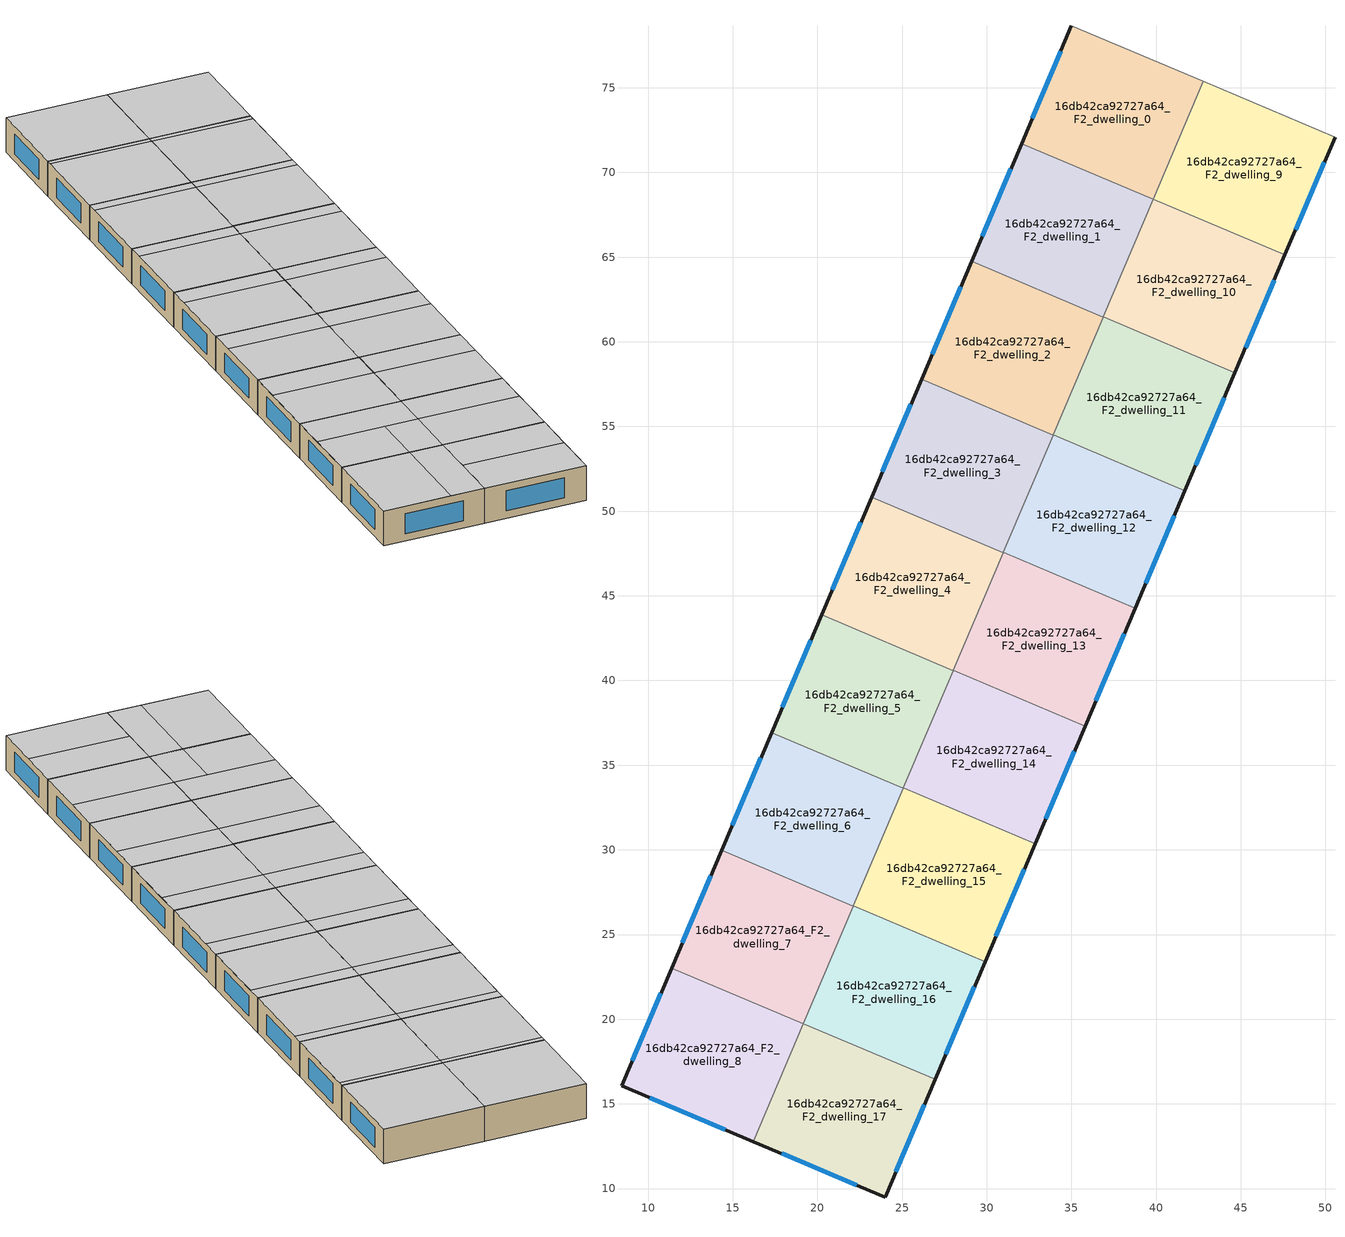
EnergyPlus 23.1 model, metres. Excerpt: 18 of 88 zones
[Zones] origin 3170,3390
16db42ca92727a64_F2_dwelling_0
 floor to 16db42ca92727a64_F1_dwelling_0 (EU_floor_Construction): 42.78,75.37 39.83,68.41 32.06,71.7 35.01,78.65 z6
 wall outside (EU_wall_Construction): 35.01,78.65 32.06,71.7 z6:9
 wall adiabatic (EU_wall_Construction): 42.78,75.37 35.01,78.65 z6:9
 wall to 16db42ca92727a64_F2_dwelling_1 (EU_wall_Construction): 32.06,71.7 39.83,68.41 z6:9
 wall to 16db42ca92727a64_F2_dwelling_9 (EU_wall_Construction): 39.84,68.43 42.78,75.37 z6:9
 wall to 16db42ca92727a64_F2_dwelling_10 (EU_wall_Construction): 39.83,68.41 39.84,68.43 z6:9
 window (EU_Window_Construction): 34.37,77.16 32.69,73.19 z6.64:8.36
 ceiling adiabatic (EU_roof_Construction): 39.83,68.41 42.78,75.37 35.01,78.65 32.06,71.7 z9
16db42ca92727a64_F2_dwelling_1
 floor to 16db42ca92727a64_F1_dwelling_1 (EU_floor_Construction): 39.83,68.41 36.88,61.45 29.1,64.75 32.06,71.7 z6
 wall outside (EU_wall_Construction): 32.06,71.7 29.1,64.75 z6:9
 wall to 16db42ca92727a64_F2_dwelling_2 (EU_wall_Construction): 29.1,64.75 36.88,61.45 z6:9
 wall to 16db42ca92727a64_F2_dwelling_10 (EU_wall_Construction): 36.89,61.47 39.83,68.41 z6:9
 wall to 16db42ca92727a64_F2_dwelling_11 (EU_wall_Construction): 36.88,61.45 36.89,61.47 z6:9
 window (EU_Window_Construction): 31.42,70.21 29.73,66.24 z6.64:8.36
 ceiling to 16db42ca92727a64_F3_dwelling_3 (EU_floor_Construction): 36.88,61.45 39.66,68.01 31.89,71.3 29.1,64.75 z9
 ceiling to 16db42ca92727a64_F3_dwelling_1 (EU_floor_Construction): 39.66,68.01 39.83,68.41 32.06,71.7 31.89,71.3 z9
16db42ca92727a64_F2_dwelling_10
 floor to 16db42ca92727a64_F1_dwelling_10 (EU_floor_Construction): 47.61,65.13 44.66,58.17 36.89,61.47 39.84,68.43 z6
 wall outside (EU_wall_Construction): 44.66,58.17 47.61,65.13 z6:9
 wall to 16db42ca92727a64_F2_dwelling_9 (EU_wall_Construction): 47.61,65.13 39.84,68.43 z6:9
 wall to 16db42ca92727a64_F2_dwelling_11 (EU_wall_Construction): 36.89,61.47 44.66,58.17 z6:9
 window (EU_Window_Construction): 45.29,59.66 46.98,63.64 z6.64:8.36
 ceiling to 16db42ca92727a64_F3_dwelling_2 (EU_floor_Construction): 44.66,58.17 47.43,64.71 39.66,68.01 36.89,61.47 z9
 ceiling to 16db42ca92727a64_F3_dwelling_0 (EU_floor_Construction): 47.43,64.71 47.61,65.13 39.85,68.42 39.67,68 z9
16db42ca92727a64_F2_dwelling_11
 floor to 16db42ca92727a64_F1_dwelling_11 (EU_floor_Construction): 44.66,58.17 41.71,51.22 33.93,54.52 36.89,61.47 z6
 wall outside (EU_wall_Construction): 41.71,51.22 44.66,58.17 z6:9
 wall to 16db42ca92727a64_F2_dwelling_12 (EU_wall_Construction): 33.93,54.52 41.71,51.22 z6:9
 wall to 16db42ca92727a64_F2_dwelling_2 (EU_wall_Construction): 36.87,61.45 33.93,54.52 z6:9
 window (EU_Window_Construction): 42.34,52.71 44.03,56.68 z6.64:8.36
 ceiling to 16db42ca92727a64_F3_dwelling_4 (EU_floor_Construction): 41.71,51.22 44.31,57.34 36.53,60.64 33.93,54.52 z9
 ceiling to 16db42ca92727a64_F3_dwelling_2 (EU_floor_Construction): 44.31,57.34 44.66,58.17 36.89,61.47 36.53,60.64 z9
16db42ca92727a64_F2_dwelling_12
 floor to 16db42ca92727a64_F1_dwelling_12 (EU_floor_Construction): 41.71,51.22 38.76,44.26 30.98,47.56 33.93,54.52 z6
 wall outside (EU_wall_Construction): 38.76,44.26 41.71,51.22 z6:9
 wall to 16db42ca92727a64_F2_dwelling_13 (EU_wall_Construction): 30.98,47.56 38.76,44.26 z6:9
 wall to 16db42ca92727a64_F2_dwelling_3 (EU_wall_Construction): 33.92,54.49 30.98,47.56 z6:9
 wall to 16db42ca92727a64_F2_dwelling_2 (EU_wall_Construction): 33.93,54.52 33.92,54.49 z6:9
 window (EU_Window_Construction): 39.39,45.75 41.08,49.73 z6.64:8.36
 ceiling to 16db42ca92727a64_F3_dwelling_6 (EU_floor_Construction): 38.76,44.26 41.18,49.98 33.41,53.28 30.98,47.56 z9
 ceiling to 16db42ca92727a64_F3_dwelling_4 (EU_floor_Construction): 41.18,49.98 41.71,51.22 33.93,54.52 33.41,53.28 z9
16db42ca92727a64_F2_dwelling_13
 floor to 16db42ca92727a64_F1_dwelling_13 (EU_floor_Construction): 38.76,44.26 35.8,37.31 28.03,40.61 30.98,47.56 z6
 wall outside (EU_wall_Construction): 35.8,37.31 38.76,44.26 z6:9
 wall to 16db42ca92727a64_F2_dwelling_14 (EU_wall_Construction): 28.03,40.61 35.8,37.31 z6:9
 wall to 16db42ca92727a64_F2_dwelling_4 (EU_wall_Construction): 30.97,47.54 28.03,40.61 z6:9
 wall to 16db42ca92727a64_F2_dwelling_3 (EU_wall_Construction): 30.98,47.56 30.97,47.54 z6:9
 window (EU_Window_Construction): 36.44,38.8 38.12,42.77 z6.64:8.36
 ceiling to 16db42ca92727a64_F3_dwelling_8 (EU_floor_Construction): 35.8,37.31 38.06,42.61 30.28,45.91 28.03,40.61 z9
 ceiling to 16db42ca92727a64_F3_dwelling_6 (EU_floor_Construction): 38.06,42.61 38.76,44.26 30.98,47.56 30.28,45.91 z9
16db42ca92727a64_F2_dwelling_14
 floor to 16db42ca92727a64_F1_dwelling_14 (EU_floor_Construction): 35.8,37.31 32.85,30.35 25.08,33.65 28.03,40.61 z6
 wall outside (EU_wall_Construction): 32.85,30.35 35.8,37.31 z6:9
 wall to 16db42ca92727a64_F2_dwelling_15 (EU_wall_Construction): 25.08,33.65 32.85,30.35 z6:9
 wall to 16db42ca92727a64_F2_dwelling_5 (EU_wall_Construction): 28.02,40.58 25.08,33.65 z6:9
 wall to 16db42ca92727a64_F2_dwelling_4 (EU_wall_Construction): 28.03,40.61 28.02,40.58 z6:9
 window (EU_Window_Construction): 33.49,31.84 35.17,35.82 z6.64:8.36
 ceiling to 16db42ca92727a64_F3_dwelling_10 (EU_floor_Construction): 32.85,30.35 34.93,35.25 27.16,38.55 25.08,33.65 z9
 ceiling to 16db42ca92727a64_F3_dwelling_8 (EU_floor_Construction): 34.93,35.25 35.8,37.31 28.03,40.61 27.16,38.55 z9
16db42ca92727a64_F2_dwelling_15
 floor to 16db42ca92727a64_F1_dwelling_15 (EU_floor_Construction): 32.85,30.35 29.9,23.4 22.13,26.7 25.08,33.65 z6
 wall outside (EU_wall_Construction): 29.9,23.4 32.85,30.35 z6:9
 wall to 16db42ca92727a64_F2_dwelling_16 (EU_wall_Construction): 22.13,26.7 29.9,23.4 z6:9
 wall to 16db42ca92727a64_F2_dwelling_6 (EU_wall_Construction): 25.07,33.63 22.13,26.7 z6:9
 wall to 16db42ca92727a64_F2_dwelling_5 (EU_wall_Construction): 25.08,33.65 25.07,33.63 z6:9
 window (EU_Window_Construction): 30.53,24.89 32.22,28.86 z6.64:8.36
 ceiling to 16db42ca92727a64_F3_dwelling_12 (EU_floor_Construction): 29.9,23.4 31.81,27.89 24.03,31.18 22.13,26.7 z9
 ceiling to 16db42ca92727a64_F3_dwelling_10 (EU_floor_Construction): 31.81,27.89 32.85,30.35 25.08,33.65 24.03,31.18 z9
16db42ca92727a64_F2_dwelling_16
 floor to 16db42ca92727a64_F1_dwelling_16 (EU_floor_Construction): 29.9,23.4 26.95,16.44 19.18,19.74 22.13,26.7 z6
 wall outside (EU_wall_Construction): 26.95,16.44 29.9,23.4 z6:9
 wall to 16db42ca92727a64_F2_dwelling_17 (EU_wall_Construction): 19.18,19.74 26.95,16.44 z6:9
 wall to 16db42ca92727a64_F2_dwelling_7 (EU_wall_Construction): 22.12,26.67 19.18,19.74 z6:9
 wall to 16db42ca92727a64_F2_dwelling_6 (EU_wall_Construction): 22.13,26.7 22.12,26.67 z6:9
 window (EU_Window_Construction): 27.58,17.93 29.27,21.91 z6.64:8.36
 ceiling to 16db42ca92727a64_F3_dwelling_14 (EU_floor_Construction): 26.95,16.44 28.68,20.52 20.91,23.82 19.18,19.74 z9
 ceiling to 16db42ca92727a64_F3_dwelling_12 (EU_floor_Construction): 28.68,20.52 29.9,23.4 22.13,26.7 20.91,23.82 z9
16db42ca92727a64_F2_dwelling_17
 floor to 16db42ca92727a64_F1_dwelling_17 (EU_floor_Construction): 26.95,16.44 24,9.5 16.22,12.78 19.18,19.74 z6
 wall outside (EU_wall_Construction): 16.22,12.78 24,9.5 26.95,16.44 z6:9
 wall to 16db42ca92727a64_F2_dwelling_8 (EU_wall_Construction): 19.17,19.72 16.22,12.78 z6:9
 wall to 16db42ca92727a64_F2_dwelling_7 (EU_wall_Construction): 19.18,19.74 19.17,19.72 z6:9
 window (EU_Window_Construction): 24.63,10.99 26.32,14.95 / 17.89,12.07 22.34,10.2 z6.64:8.36
 ceiling to 16db42ca92727a64_F3_dwelling_15 (EU_floor_Construction): 24,9.5 25.56,13.16 17.78,16.46 16.22,12.78 z9
 ceiling to 16db42ca92727a64_F3_dwelling_14 (EU_floor_Construction): 25.56,13.16 26.95,16.44 19.18,19.74 17.78,16.46 z9
16db42ca92727a64_F2_dwelling_2
 floor to 16db42ca92727a64_F1_dwelling_2 (EU_floor_Construction): 36.88,61.45 33.92,54.49 26.15,57.79 29.1,64.75 z6
 wall outside (EU_wall_Construction): 29.1,64.75 26.15,57.79 z6:9
 wall to 16db42ca92727a64_F2_dwelling_3 (EU_wall_Construction): 26.15,57.79 33.92,54.49 z6:9
 window (EU_Window_Construction): 28.47,63.26 26.78,59.28 z6.64:8.36
 ceiling adiabatic (EU_roof_Construction): 33.92,54.49 36.53,60.64 28.76,63.94 26.15,57.79 z9
 ceiling to 16db42ca92727a64_F3_dwelling_3 (EU_floor_Construction): 36.53,60.64 36.88,61.45 29.1,64.75 28.76,63.94 z9
16db42ca92727a64_F2_dwelling_3
 floor to 16db42ca92727a64_F1_dwelling_3 (EU_floor_Construction): 33.92,54.49 30.97,47.54 23.2,50.83 26.15,57.79 z6
 wall outside (EU_wall_Construction): 26.15,57.79 23.2,50.83 z6:9
 wall to 16db42ca92727a64_F2_dwelling_4 (EU_wall_Construction): 23.2,50.83 30.97,47.54 z6:9
 window (EU_Window_Construction): 25.52,56.3 23.83,52.32 z6.64:8.36
 ceiling to 16db42ca92727a64_F3_dwelling_7 (EU_floor_Construction): 30.97,47.54 33.41,53.28 25.63,56.58 23.2,50.83 z9
 ceiling adiabatic (EU_roof_Construction): 33.41,53.28 33.92,54.49 26.15,57.79 25.63,56.58 z9
16db42ca92727a64_F2_dwelling_4
 floor to 16db42ca92727a64_F1_dwelling_4 (EU_floor_Construction): 30.97,47.54 28.02,40.58 20.24,43.88 23.2,50.83 z6
 wall outside (EU_wall_Construction): 23.2,50.83 20.24,43.88 z6:9
 wall to 16db42ca92727a64_F2_dwelling_5 (EU_wall_Construction): 20.24,43.88 28.02,40.58 z6:9
 window (EU_Window_Construction): 22.56,49.35 20.88,45.37 z6.64:8.36
 ceiling to 16db42ca92727a64_F3_dwelling_9 (EU_floor_Construction): 28.02,40.58 30.28,45.91 22.51,49.21 20.24,43.88 z9
 ceiling to 16db42ca92727a64_F3_dwelling_7 (EU_floor_Construction): 30.28,45.91 30.97,47.54 23.2,50.83 22.51,49.21 z9
16db42ca92727a64_F2_dwelling_5
 floor to 16db42ca92727a64_F1_dwelling_5 (EU_floor_Construction): 28.02,40.58 25.07,33.62 17.29,36.92 20.24,43.88 z6
 wall outside (EU_wall_Construction): 20.24,43.88 17.29,36.92 z6:9
 wall to 16db42ca92727a64_F2_dwelling_6 (EU_wall_Construction): 17.29,36.92 25.07,33.62 z6:9
 window (EU_Window_Construction): 19.61,42.39 17.92,38.41 z6.64:8.36
 ceiling to 16db42ca92727a64_F3_dwelling_11 (EU_floor_Construction): 25.07,33.63 27.16,38.55 19.38,41.85 17.29,36.92 z9
 ceiling to 16db42ca92727a64_F3_dwelling_9 (EU_floor_Construction): 27.16,38.55 28.02,40.58 20.24,43.88 19.38,41.85 z9
16db42ca92727a64_F2_dwelling_6
 floor to 16db42ca92727a64_F1_dwelling_6 (EU_floor_Construction): 25.07,33.62 22.12,26.67 14.34,29.97 17.29,36.92 z6
 wall outside (EU_wall_Construction): 17.29,36.92 14.34,29.97 z6:9
 wall to 16db42ca92727a64_F2_dwelling_7 (EU_wall_Construction): 14.34,29.97 22.12,26.67 z6:9
 window (EU_Window_Construction): 16.66,35.44 14.97,31.46 z6.64:8.36
 ceiling to 16db42ca92727a64_F3_dwelling_11 (EU_floor_Construction): 24.03,31.18 25.07,33.63 17.29,36.92 16.26,34.48 z9
 ceiling adiabatic (EU_roof_Construction): 22.12,26.67 24.03,31.18 16.26,34.48 14.34,29.97 z9
16db42ca92727a64_F2_dwelling_7
 floor to 16db42ca92727a64_F1_dwelling_7 (EU_floor_Construction): 22.12,26.67 19.17,19.72 11.39,23.02 14.34,29.97 z6
 wall outside (EU_wall_Construction): 14.34,29.97 11.39,23.02 z6:9
 wall to 16db42ca92727a64_F2_dwelling_8 (EU_wall_Construction): 11.39,23.02 19.17,19.72 z6:9
 window (EU_Window_Construction): 13.71,28.48 12.02,24.51 z6.64:8.36
 ceiling to 16db42ca92727a64_F3_dwelling_13 (EU_floor_Construction): 20.91,23.82 22.12,26.67 14.34,29.97 13.13,27.12 z9
 ceiling to 16db42ca92727a64_F3_dwelling_16 (EU_floor_Construction): 16.57,20.82 18.31,24.92 13.13,27.12 11.39,23.02 z9
 ceiling to 16db42ca92727a64_F3_dwelling_15 (EU_floor_Construction): 19.17,19.72 20.91,23.82 18.31,24.92 16.57,20.82 z9
16db42ca92727a64_F2_dwelling_8
 floor to 16db42ca92727a64_F1_dwelling_8 (EU_floor_Construction): 19.17,19.72 16.22,12.78 8.43,16.06 11.39,23.02 z6
 wall outside (EU_wall_Construction): 11.39,23.02 8.43,16.06 16.22,12.78 z6:9
 window (EU_Window_Construction): 10.1,15.35 14.55,13.48 / 10.76,21.53 9.07,17.55 z6.64:8.36
 ceiling to 16db42ca92727a64_F3_dwelling_16 (EU_floor_Construction): 13.62,13.87 16.57,20.82 11.39,23.02 8.43,16.06 z9
 ceiling to 16db42ca92727a64_F3_dwelling_15 (EU_floor_Construction): 16.22,12.78 19.17,19.72 16.57,20.82 13.62,13.87 z9
16db42ca92727a64_F2_dwelling_9
 floor to 16db42ca92727a64_F1_dwelling_9 (EU_floor_Construction): 50.57,72.09 47.61,65.13 39.84,68.43 42.78,75.37 z6
 wall outside (EU_wall_Construction): 47.61,65.13 50.57,72.09 z6:9
 wall adiabatic (EU_wall_Construction): 50.57,72.09 42.78,75.37 z6:9
 window (EU_Window_Construction): 48.24,66.62 49.93,70.6 z6.64:8.36
 ceiling to 16db42ca92727a64_F3_dwelling_0 (EU_floor_Construction): 47.61,65.13 50.57,72.09 42.8,75.37 39.85,68.42 z9
 ceiling adiabatic (EU_roof_Construction): 39.85,68.42 42.8,75.37 42.78,75.37 39.84,68.43 z9
[Building]
EU S2 Campaign: North Axis=0; Terrain=City; Solar Distribution=FullExterior
[Site:Location]
Yerevan-Zvartnots.Intl.AP: Latitude=40.15; Longitude=44.383; Time Zone=4; Elevation=854
[SizingPeriod:WeatherFileDays]
AnnualSizingPeriod: Begin Month=1; Begin Day of Month=1; End Month=12; End Day of Month=31; Day of Week for Start Day=Monday; Use Weather File Daylight Saving Period=No; Use Weather File Rain and Snow Indicators=No
[MATERIAL]
EU_InternalMass_Material: Roughness=MediumRough; Thickness=0.1; Conductivity=1; Density=1800; Specific Heat=900; Thermal Absorptance=0.9; Solar Absorptance=0.7; Visible Absorptance=0.7
[MATERIAL:NOMASS] Roughness=MediumRough; Thermal Absorptance=0.9; Solar Absorptance=0.7; Visible Absorptance=0.7
Name | Thermal Resistance
EU_wall_NoMass | 1.05043
EU_roof_NoMass | 1.45357
EU_floor_NoMass | 0.478065
[WINDOWMATERIAL:SIMPLEGLAZINGSYSTEM]
EU_Window_SimpleGlazing: UFactor=2.5566; Solar Heat Gain Coefficient=0.75; Visible Transmittance=0.75
[CONSTRUCTION]
EU_wall_Construction: EU_wall_NoMass
EU_roof_Construction: EU_roof_NoMass
EU_floor_Construction: EU_floor_NoMass
EU_Window_Construction: EU_Window_SimpleGlazing
EU_InternalMass_Construction: EU_InternalMass_Material
[ZONE] Type=1; Multiplier=1; Ceiling Height=autocalculate; Floor Area=autocalculate; Part of Total Floor Area=Yes
Name | Volume
16db42ca92727a64_F2_dwelling_0 | 191.424
16db42ca92727a64_F2_dwelling_1; 16db42ca92727a64_F2_dwelling_10; 16db42ca92727a64_F2_dwelling_13 | 191.426
16db42ca92727a64_F2_dwelling_11 | 191.418
16db42ca92727a64_F2_dwelling_12; 16db42ca92727a64_F2_dwelling_16 | 191.442
16db42ca92727a64_F2_dwelling_14 | 191.42
16db42ca92727a64_F2_dwelling_15 | 191.427
16db42ca92727a64_F2_dwelling_17 | 191.421
16db42ca92727a64_F2_dwelling_2 | 191.446
16db42ca92727a64_F2_dwelling_3; 16db42ca92727a64_F2_dwelling_9 | 191.436
16db42ca92727a64_F2_dwelling_4; 16db42ca92727a64_F2_dwelling_8 | 191.444
16db42ca92727a64_F2_dwelling_5 | 191.456
16db42ca92727a64_F2_dwelling_6 | 191.448
16db42ca92727a64_F2_dwelling_7 | 191.413
[INTERNALMASS] Construction=EU_InternalMass_Construction
Name | Zone or ZoneList | Surface Area
16db42ca92727a64_F2_dwelling_0_EU_InternalMass | 16db42ca92727a64_F2_dwelling_0 | 63.8079
16db42ca92727a64_F2_dwelling_1_EU_InternalMass | 16db42ca92727a64_F2_dwelling_1 | 63.8088
16db42ca92727a64_F2_dwelling_2_EU_InternalMass | 16db42ca92727a64_F2_dwelling_2 | 63.8152
16db42ca92727a64_F2_dwelling_3_EU_InternalMass | 16db42ca92727a64_F2_dwelling_3 | 63.8122
16db42ca92727a64_F2_dwelling_4_EU_InternalMass | 16db42ca92727a64_F2_dwelling_4 | 63.8149
16db42ca92727a64_F2_dwelling_5_EU_InternalMass | 16db42ca92727a64_F2_dwelling_5 | 63.8186
16db42ca92727a64_F2_dwelling_6_EU_InternalMass | 16db42ca92727a64_F2_dwelling_6 | 63.8159
16db42ca92727a64_F2_dwelling_7_EU_InternalMass | 16db42ca92727a64_F2_dwelling_7 | 63.8042
16db42ca92727a64_F2_dwelling_8_EU_InternalMass | 16db42ca92727a64_F2_dwelling_8 | 63.8146
16db42ca92727a64_F2_dwelling_9_EU_InternalMass | 16db42ca92727a64_F2_dwelling_9 | 63.8123
16db42ca92727a64_F2_dwelling_10_EU_InternalMass | 16db42ca92727a64_F2_dwelling_10 | 63.8086
16db42ca92727a64_F2_dwelling_11_EU_InternalMass | 16db42ca92727a64_F2_dwelling_11 | 63.8062
16db42ca92727a64_F2_dwelling_12_EU_InternalMass | 16db42ca92727a64_F2_dwelling_12 | 63.814
16db42ca92727a64_F2_dwelling_13_EU_InternalMass | 16db42ca92727a64_F2_dwelling_13 | 63.8086
16db42ca92727a64_F2_dwelling_14_EU_InternalMass | 16db42ca92727a64_F2_dwelling_14 | 63.8068
16db42ca92727a64_F2_dwelling_15_EU_InternalMass | 16db42ca92727a64_F2_dwelling_15 | 63.8086
16db42ca92727a64_F2_dwelling_16_EU_InternalMass | 16db42ca92727a64_F2_dwelling_16 | 63.814
16db42ca92727a64_F2_dwelling_17_EU_InternalMass | 16db42ca92727a64_F2_dwelling_17 | 63.807
[OTHEREQUIPMENT] Fuel Type=Electricity; Design Level Calculation Method=Watts/Area; Power per Zone Floor Area=1; Fraction Latent=0; Fraction Radiant=0; Fraction Lost=0; Carbon Dioxide Generation Rate=0; EndUse Subcategory=EU_Step8_InternalGains
Name | Zone or ZoneList or Space or SpaceList | Schedule
EU_Step8_InternalGain_16db42ca92727a64_F2_dwelling_0_f000 | 16db42ca92727a64_F2_dwelling_0 | EU_Step8_GainSchedule_16db42ca92727a64_F2_dwelling_0_f000
EU_Step8_InternalGain_16db42ca92727a64_F2_dwelling_1_f000 | 16db42ca92727a64_F2_dwelling_1 | EU_Step8_GainSchedule_16db42ca92727a64_F2_dwelling_1_f000
EU_Step8_InternalGain_16db42ca92727a64_F2_dwelling_2_f000 | 16db42ca92727a64_F2_dwelling_2 | EU_Step8_GainSchedule_16db42ca92727a64_F2_dwelling_2_f000
EU_Step8_InternalGain_16db42ca92727a64_F2_dwelling_3_f000 | 16db42ca92727a64_F2_dwelling_3 | EU_Step8_GainSchedule_16db42ca92727a64_F2_dwelling_3_f000
EU_Step8_InternalGain_16db42ca92727a64_F2_dwelling_4_f000 | 16db42ca92727a64_F2_dwelling_4 | EU_Step8_GainSchedule_16db42ca92727a64_F2_dwelling_4_f000
EU_Step8_InternalGain_16db42ca92727a64_F2_dwelling_5_f000 | 16db42ca92727a64_F2_dwelling_5 | EU_Step8_GainSchedule_16db42ca92727a64_F2_dwelling_5_f000
EU_Step8_InternalGain_16db42ca92727a64_F2_dwelling_6_f000 | 16db42ca92727a64_F2_dwelling_6 | EU_Step8_GainSchedule_16db42ca92727a64_F2_dwelling_6_f000
EU_Step8_InternalGain_16db42ca92727a64_F2_dwelling_7_f000 | 16db42ca92727a64_F2_dwelling_7 | EU_Step8_GainSchedule_16db42ca92727a64_F2_dwelling_7_f000
EU_Step8_InternalGain_16db42ca92727a64_F2_dwelling_8_f000 | 16db42ca92727a64_F2_dwelling_8 | EU_Step8_GainSchedule_16db42ca92727a64_F2_dwelling_8_f000
EU_Step8_InternalGain_16db42ca92727a64_F2_dwelling_9_f000 | 16db42ca92727a64_F2_dwelling_9 | EU_Step8_GainSchedule_16db42ca92727a64_F2_dwelling_9_f000
EU_Step8_InternalGain_16db42ca92727a64_F2_dwelling_10_f000 | 16db42ca92727a64_F2_dwelling_10 | EU_Step8_GainSchedule_16db42ca92727a64_F2_dwelling_10_f000
EU_Step8_InternalGain_16db42ca92727a64_F2_dwelling_11_f000 | 16db42ca92727a64_F2_dwelling_11 | EU_Step8_GainSchedule_16db42ca92727a64_F2_dwelling_11_f000
EU_Step8_InternalGain_16db42ca92727a64_F2_dwelling_12_f000 | 16db42ca92727a64_F2_dwelling_12 | EU_Step8_GainSchedule_16db42ca92727a64_F2_dwelling_12_f000
EU_Step8_InternalGain_16db42ca92727a64_F2_dwelling_13_f000 | 16db42ca92727a64_F2_dwelling_13 | EU_Step8_GainSchedule_16db42ca92727a64_F2_dwelling_13_f000
EU_Step8_InternalGain_16db42ca92727a64_F2_dwelling_14_f000 | 16db42ca92727a64_F2_dwelling_14 | EU_Step8_GainSchedule_16db42ca92727a64_F2_dwelling_14_f000
EU_Step8_InternalGain_16db42ca92727a64_F2_dwelling_15_f000 | 16db42ca92727a64_F2_dwelling_15 | EU_Step8_GainSchedule_16db42ca92727a64_F2_dwelling_15_f000
EU_Step8_InternalGain_16db42ca92727a64_F2_dwelling_16_f000 | 16db42ca92727a64_F2_dwelling_16 | EU_Step8_GainSchedule_16db42ca92727a64_F2_dwelling_16_f000
EU_Step8_InternalGain_16db42ca92727a64_F2_dwelling_17_f000 | 16db42ca92727a64_F2_dwelling_17 | EU_Step8_GainSchedule_16db42ca92727a64_F2_dwelling_17_f000
[ZONEVENTILATION:DESIGNFLOWRATE] Schedule=EU_AlwaysOn; Design Flow Rate Calculation Method=AirChanges/Hour; Air Changes per Hour=0.557805; Ventilation Type=Natural; Fan Pressure Rise=0; Fan Total Efficiency=1; Constant Term Coefficient=1; Temperature Term Coefficient=0; Velocity Term Coefficient=0; Velocity Squared Term Coefficient=0; Minimum Indoor Temperature=-100; Maximum Indoor Temperature=100; Delta Temperature=-100; Minimum Outdoor Temperature=-100; Maximum Outdoor Temperature=100; Maximum Wind Speed=40
Name | Zone or ZoneList or Space or SpaceList
EU_ConstantAir_16db42ca92727a64_F2_dwelling_0 | 16db42ca92727a64_F2_dwelling_0
EU_ConstantAir_16db42ca92727a64_F2_dwelling_1 | 16db42ca92727a64_F2_dwelling_1
EU_ConstantAir_16db42ca92727a64_F2_dwelling_2 | 16db42ca92727a64_F2_dwelling_2
EU_ConstantAir_16db42ca92727a64_F2_dwelling_3 | 16db42ca92727a64_F2_dwelling_3
EU_ConstantAir_16db42ca92727a64_F2_dwelling_4 | 16db42ca92727a64_F2_dwelling_4
EU_ConstantAir_16db42ca92727a64_F2_dwelling_5 | 16db42ca92727a64_F2_dwelling_5
EU_ConstantAir_16db42ca92727a64_F2_dwelling_6 | 16db42ca92727a64_F2_dwelling_6
EU_ConstantAir_16db42ca92727a64_F2_dwelling_7 | 16db42ca92727a64_F2_dwelling_7
EU_ConstantAir_16db42ca92727a64_F2_dwelling_8 | 16db42ca92727a64_F2_dwelling_8
EU_ConstantAir_16db42ca92727a64_F2_dwelling_9 | 16db42ca92727a64_F2_dwelling_9
EU_ConstantAir_16db42ca92727a64_F2_dwelling_10 | 16db42ca92727a64_F2_dwelling_10
EU_ConstantAir_16db42ca92727a64_F2_dwelling_11 | 16db42ca92727a64_F2_dwelling_11
EU_ConstantAir_16db42ca92727a64_F2_dwelling_12 | 16db42ca92727a64_F2_dwelling_12
EU_ConstantAir_16db42ca92727a64_F2_dwelling_13 | 16db42ca92727a64_F2_dwelling_13
EU_ConstantAir_16db42ca92727a64_F2_dwelling_14 | 16db42ca92727a64_F2_dwelling_14
EU_ConstantAir_16db42ca92727a64_F2_dwelling_15 | 16db42ca92727a64_F2_dwelling_15
EU_ConstantAir_16db42ca92727a64_F2_dwelling_16 | 16db42ca92727a64_F2_dwelling_16
EU_ConstantAir_16db42ca92727a64_F2_dwelling_17 | 16db42ca92727a64_F2_dwelling_17
[HVACTEMPLATE:THERMOSTAT] Constant Heating Setpoint=20; Constant Cooling Setpoint=50
EU_HeatOnly_16db42ca92727a64_F0_dwelling_0; EU_HeatOnly_16db42ca92727a64_F0_dwelling_1; EU_HeatOnly_16db42ca92727a64_F0_dwelling_2; EU_HeatOnly_16db42ca92727a64_F0_dwelling_3; EU_HeatOnly_16db42ca92727a64_F0_dwelling_4; EU_HeatOnly_16db42ca92727a64_F0_dwelling_5; EU_HeatOnly_16db42ca92727a64_F0_dwelling_6; EU_HeatOnly_16db42ca92727a64_F0_dwelling_7; EU_HeatOnly_16db42ca92727a64_F0_dwelling_8; EU_HeatOnly_16db42ca92727a64_F0_dwelling_9; EU_HeatOnly_16db42ca92727a64_F0_dwelling_10; EU_HeatOnly_16db42ca92727a64_F0_dwelling_11; EU_HeatOnly_16db42ca92727a64_F0_dwelling_12; EU_HeatOnly_16db42ca92727a64_F0_dwelling_13; EU_HeatOnly_16db42ca92727a64_F0_dwelling_14; EU_HeatOnly_16db42ca92727a64_F0_dwelling_15; EU_HeatOnly_16db42ca92727a64_F0_dwelling_16; EU_HeatOnly_16db42ca92727a64_F0_dwelling_17; EU_HeatOnly_16db42ca92727a64_F1_dwelling_0; EU_HeatOnly_16db42ca92727a64_F1_dwelling_1; EU_HeatOnly_16db42ca92727a64_F1_dwelling_2; EU_HeatOnly_16db42ca92727a64_F1_dwelling_3; EU_HeatOnly_16db42ca92727a64_F1_dwelling_4; EU_HeatOnly_16db42ca92727a64_F1_dwelling_5; EU_HeatOnly_16db42ca92727a64_F1_dwelling_6; EU_HeatOnly_16db42ca92727a64_F1_dwelling_7; EU_HeatOnly_16db42ca92727a64_F1_dwelling_8; EU_HeatOnly_16db42ca92727a64_F1_dwelling_9; EU_HeatOnly_16db42ca92727a64_F1_dwelling_10; EU_HeatOnly_16db42ca92727a64_F1_dwelling_11; EU_HeatOnly_16db42ca92727a64_F1_dwelling_12; EU_HeatOnly_16db42ca92727a64_F1_dwelling_13; EU_HeatOnly_16db42ca92727a64_F1_dwelling_14; EU_HeatOnly_16db42ca92727a64_F1_dwelling_15; EU_HeatOnly_16db42ca92727a64_F1_dwelling_16; EU_HeatOnly_16db42ca92727a64_F1_dwelling_17; EU_HeatOnly_16db42ca92727a64_F2_dwelling_0; EU_HeatOnly_16db42ca92727a64_F2_dwelling_1; EU_HeatOnly_16db42ca92727a64_F2_dwelling_2; EU_HeatOnly_16db42ca92727a64_F2_dwelling_3; EU_HeatOnly_16db42ca92727a64_F2_dwelling_4; EU_HeatOnly_16db42ca92727a64_F2_dwelling_5; EU_HeatOnly_16db42ca92727a64_F2_dwelling_6; EU_HeatOnly_16db42ca92727a64_F2_dwelling_7; EU_HeatOnly_16db42ca92727a64_F2_dwelling_8; EU_HeatOnly_16db42ca92727a64_F2_dwelling_9; EU_HeatOnly_16db42ca92727a64_F2_dwelling_10; EU_HeatOnly_16db42ca92727a64_F2_dwelling_11; EU_HeatOnly_16db42ca92727a64_F2_dwelling_12; EU_HeatOnly_16db42ca92727a64_F2_dwelling_13; EU_HeatOnly_16db42ca92727a64_F2_dwelling_14; EU_HeatOnly_16db42ca92727a64_F2_dwelling_15; EU_HeatOnly_16db42ca92727a64_F2_dwelling_16; EU_HeatOnly_16db42ca92727a64_F2_dwelling_17; EU_HeatOnly_16db42ca92727a64_F3_dwelling_0; EU_HeatOnly_16db42ca92727a64_F3_dwelling_1; EU_HeatOnly_16db42ca92727a64_F3_dwelling_2; EU_HeatOnly_16db42ca92727a64_F3_dwelling_3; EU_HeatOnly_16db42ca92727a64_F3_dwelling_4; EU_HeatOnly_16db42ca92727a64_F3_dwelling_5; EU_HeatOnly_16db42ca92727a64_F3_dwelling_6; EU_HeatOnly_16db42ca92727a64_F3_dwelling_7; EU_HeatOnly_16db42ca92727a64_F3_dwelling_8; EU_HeatOnly_16db42ca92727a64_F3_dwelling_9; EU_HeatOnly_16db42ca92727a64_F3_dwelling_10; EU_HeatOnly_16db42ca92727a64_F3_dwelling_11; EU_HeatOnly_16db42ca92727a64_F3_dwelling_12; EU_HeatOnly_16db42ca92727a64_F3_dwelling_13; EU_HeatOnly_16db42ca92727a64_F3_dwelling_14; EU_HeatOnly_16db42ca92727a64_F3_dwelling_15; EU_HeatOnly_16db42ca92727a64_F3_dwelling_16; EU_HeatOnly_16db42ca92727a64_F4_dwelling_0; EU_HeatOnly_16db42ca92727a64_F4_dwelling_1; EU_HeatOnly_16db42ca92727a64_F4_dwelling_2; EU_HeatOnly_16db42ca92727a64_F4_dwelling_3; EU_HeatOnly_16db42ca92727a64_F4_dwelling_4; EU_HeatOnly_16db42ca92727a64_F4_dwelling_5; EU_HeatOnly_16db42ca92727a64_F4_dwelling_6; EU_HeatOnly_16db42ca92727a64_F4_dwelling_7; EU_HeatOnly_16db42ca92727a64_F4_dwelling_8; EU_HeatOnly_16db42ca92727a64_F4_dwelling_9; EU_HeatOnly_16db42ca92727a64_F4_dwelling_10; EU_HeatOnly_16db42ca92727a64_F4_dwelling_11; EU_HeatOnly_16db42ca92727a64_F4_dwelling_12; EU_HeatOnly_16db42ca92727a64_F4_dwelling_13; EU_HeatOnly_16db42ca92727a64_F4_dwelling_14; EU_HeatOnly_16db42ca92727a64_F4_dwelling_15; EU_HeatOnly_16db42ca92727a64_F4_dwelling_16
[HVACTEMPLATE:ZONE:IDEALLOADSAIRSYSTEM] System Availability Schedule=EU_AlwaysOn; Maximum Heating Supply Air Temperature=50; Minimum Cooling Supply Air Temperature=13; Maximum Heating Supply Air Humidity Ratio=0.0156; Minimum Cooling Supply Air Humidity Ratio=0.0077; Heating Limit=NoLimit; Cooling Limit=NoLimit; Heating Availability Schedule=EU_AlwaysOn; Cooling Availability Schedule=EU_CoolingOff; Dehumidification Control Type=ConstantSensibleHeatRatio; Cooling Sensible Heat Ratio=0.7; Dehumidification Setpoint=60; Humidification Control Type=None; Humidification Setpoint=30; Outdoor Air Method=None; Outdoor Air Flow Rate per Person=0.00944; Outdoor Air Flow Rate per Zone Floor Area=0; Outdoor Air Flow Rate per Zone=0; Demand Controlled Ventilation Type=None; Outdoor Air Economizer Type=NoEconomizer; Heat Recovery Type=None; Sensible Heat Recovery Effectiveness=0.7; Latent Heat Recovery Effectiveness=0.65
Name | Template Thermostat
16db42ca92727a64_F2_dwelling_0 | EU_HeatOnly_16db42ca92727a64_F2_dwelling_0
16db42ca92727a64_F2_dwelling_1 | EU_HeatOnly_16db42ca92727a64_F2_dwelling_1
16db42ca92727a64_F2_dwelling_2 | EU_HeatOnly_16db42ca92727a64_F2_dwelling_2
16db42ca92727a64_F2_dwelling_3 | EU_HeatOnly_16db42ca92727a64_F2_dwelling_3
16db42ca92727a64_F2_dwelling_4 | EU_HeatOnly_16db42ca92727a64_F2_dwelling_4
16db42ca92727a64_F2_dwelling_5 | EU_HeatOnly_16db42ca92727a64_F2_dwelling_5
16db42ca92727a64_F2_dwelling_6 | EU_HeatOnly_16db42ca92727a64_F2_dwelling_6
16db42ca92727a64_F2_dwelling_7 | EU_HeatOnly_16db42ca92727a64_F2_dwelling_7
16db42ca92727a64_F2_dwelling_8 | EU_HeatOnly_16db42ca92727a64_F2_dwelling_8
16db42ca92727a64_F2_dwelling_9 | EU_HeatOnly_16db42ca92727a64_F2_dwelling_9
16db42ca92727a64_F2_dwelling_10 | EU_HeatOnly_16db42ca92727a64_F2_dwelling_10
16db42ca92727a64_F2_dwelling_11 | EU_HeatOnly_16db42ca92727a64_F2_dwelling_11
16db42ca92727a64_F2_dwelling_12 | EU_HeatOnly_16db42ca92727a64_F2_dwelling_12
16db42ca92727a64_F2_dwelling_13 | EU_HeatOnly_16db42ca92727a64_F2_dwelling_13
16db42ca92727a64_F2_dwelling_14 | EU_HeatOnly_16db42ca92727a64_F2_dwelling_14
16db42ca92727a64_F2_dwelling_15 | EU_HeatOnly_16db42ca92727a64_F2_dwelling_15
16db42ca92727a64_F2_dwelling_16 | EU_HeatOnly_16db42ca92727a64_F2_dwelling_16
16db42ca92727a64_F2_dwelling_17 | EU_HeatOnly_16db42ca92727a64_F2_dwelling_17
[SIZING:ZONE] Zone Cooling Design Supply Air Temperature Input Method=SupplyAirTemperature; Zone Cooling Design Supply Air Temperature=13; Zone Heating Design Supply Air Temperature Input Method=SupplyAirTemperature; Zone Heating Design Supply Air Temperature=50; Zone Cooling Design Supply Air Humidity Ratio=0.008; Zone Heating Design Supply Air Humidity Ratio=0.008; Cooling Design Air Flow Method=DesignDay; Cooling Design Air Flow Rate=0; Cooling Minimum Air Flow per Zone Floor Area=0.000762; Cooling Minimum Air Flow=0; Cooling Minimum Air Flow Fraction=0.2; Heating Design Air Flow Method=DesignDay; Heating Design Air Flow Rate=0; Heating Maximum Air Flow per Zone Floor Area=0.002032; Heating Maximum Air Flow=0.141576; Heating Maximum Air Flow Fraction=0.3; Account for Dedicated Outdoor Air System=No; Dedicated Outdoor Air System Control Strategy=NeutralSupplyAir; Dedicated Outdoor Air Low Setpoint Temperature for Design=autosize; Dedicated Outdoor Air High Setpoint Temperature for Design=autosize; Zone Load Sizing Method=Sensible Load Only No Latent Load; Zone Latent Cooling Design Supply Air Humidity Ratio Input Method=HumidityRatioDifference; Zone Cooling Design Supply Air Humidity Ratio Difference=0.005; Zone Latent Heating Design Supply Air Humidity Ratio Input Method=HumidityRatioDifference; Zone Humidification Design Supply Air Humidity Ratio Difference=0.005
16db42ca92727a64_F2_dwelling_0; 16db42ca92727a64_F2_dwelling_1; 16db42ca92727a64_F2_dwelling_2; 16db42ca92727a64_F2_dwelling_3; 16db42ca92727a64_F2_dwelling_4; 16db42ca92727a64_F2_dwelling_5; 16db42ca92727a64_F2_dwelling_6; 16db42ca92727a64_F2_dwelling_7; 16db42ca92727a64_F2_dwelling_8; 16db42ca92727a64_F2_dwelling_9; 16db42ca92727a64_F2_dwelling_10; 16db42ca92727a64_F2_dwelling_11; 16db42ca92727a64_F2_dwelling_12; 16db42ca92727a64_F2_dwelling_13; 16db42ca92727a64_F2_dwelling_14; 16db42ca92727a64_F2_dwelling_15; 16db42ca92727a64_F2_dwelling_16; 16db42ca92727a64_F2_dwelling_17
[SCHEDULE:CONSTANT]
Name | Hourly Value
EU_AlwaysOn | 1
EU_CoolingOff | 0
[SCHEDULE:FILE] Column Number=1; Rows to Skip at Top=0; Number of Hours of Data=8760; Column Separator=Comma; Interpolate to Timestep=No; Minutes per Item=60; Adjust Schedule for Daylight Savings=Yes
Name | File
EU_Step8_GainSchedule_16db42ca92727a64_F2_dwelling_0_f000 | ../../schedules/16db42ca92727a64/16db42ca92727a64_F2_dwelling_0_f000_gain.csv
EU_Step8_GainSchedule_16db42ca92727a64_F2_dwelling_1_f000 | ../../schedules/16db42ca92727a64/16db42ca92727a64_F2_dwelling_1_f000_gain.csv
EU_Step8_GainSchedule_16db42ca92727a64_F2_dwelling_2_f000 | ../../schedules/16db42ca92727a64/16db42ca92727a64_F2_dwelling_2_f000_gain.csv
EU_Step8_GainSchedule_16db42ca92727a64_F2_dwelling_3_f000 | ../../schedules/16db42ca92727a64/16db42ca92727a64_F2_dwelling_3_f000_gain.csv
EU_Step8_GainSchedule_16db42ca92727a64_F2_dwelling_4_f000 | ../../schedules/16db42ca92727a64/16db42ca92727a64_F2_dwelling_4_f000_gain.csv
EU_Step8_GainSchedule_16db42ca92727a64_F2_dwelling_5_f000 | ../../schedules/16db42ca92727a64/16db42ca92727a64_F2_dwelling_5_f000_gain.csv
EU_Step8_GainSchedule_16db42ca92727a64_F2_dwelling_6_f000 | ../../schedules/16db42ca92727a64/16db42ca92727a64_F2_dwelling_6_f000_gain.csv
EU_Step8_GainSchedule_16db42ca92727a64_F2_dwelling_7_f000 | ../../schedules/16db42ca92727a64/16db42ca92727a64_F2_dwelling_7_f000_gain.csv
EU_Step8_GainSchedule_16db42ca92727a64_F2_dwelling_8_f000 | ../../schedules/16db42ca92727a64/16db42ca92727a64_F2_dwelling_8_f000_gain.csv
EU_Step8_GainSchedule_16db42ca92727a64_F2_dwelling_9_f000 | ../../schedules/16db42ca92727a64/16db42ca92727a64_F2_dwelling_9_f000_gain.csv
EU_Step8_GainSchedule_16db42ca92727a64_F2_dwelling_10_f000 | ../../schedules/16db42ca92727a64/16db42ca92727a64_F2_dwelling_10_f000_gain.csv
EU_Step8_GainSchedule_16db42ca92727a64_F2_dwelling_11_f000 | ../../schedules/16db42ca92727a64/16db42ca92727a64_F2_dwelling_11_f000_gain.csv
EU_Step8_GainSchedule_16db42ca92727a64_F2_dwelling_12_f000 | ../../schedules/16db42ca92727a64/16db42ca92727a64_F2_dwelling_12_f000_gain.csv
EU_Step8_GainSchedule_16db42ca92727a64_F2_dwelling_13_f000 | ../../schedules/16db42ca92727a64/16db42ca92727a64_F2_dwelling_13_f000_gain.csv
EU_Step8_GainSchedule_16db42ca92727a64_F2_dwelling_14_f000 | ../../schedules/16db42ca92727a64/16db42ca92727a64_F2_dwelling_14_f000_gain.csv
EU_Step8_GainSchedule_16db42ca92727a64_F2_dwelling_15_f000 | ../../schedules/16db42ca92727a64/16db42ca92727a64_F2_dwelling_15_f000_gain.csv
EU_Step8_GainSchedule_16db42ca92727a64_F2_dwelling_16_f000 | ../../schedules/16db42ca92727a64/16db42ca92727a64_F2_dwelling_16_f000_gain.csv
EU_Step8_GainSchedule_16db42ca92727a64_F2_dwelling_17_f000 | ../../schedules/16db42ca92727a64/16db42ca92727a64_F2_dwelling_17_f000_gain.csv
